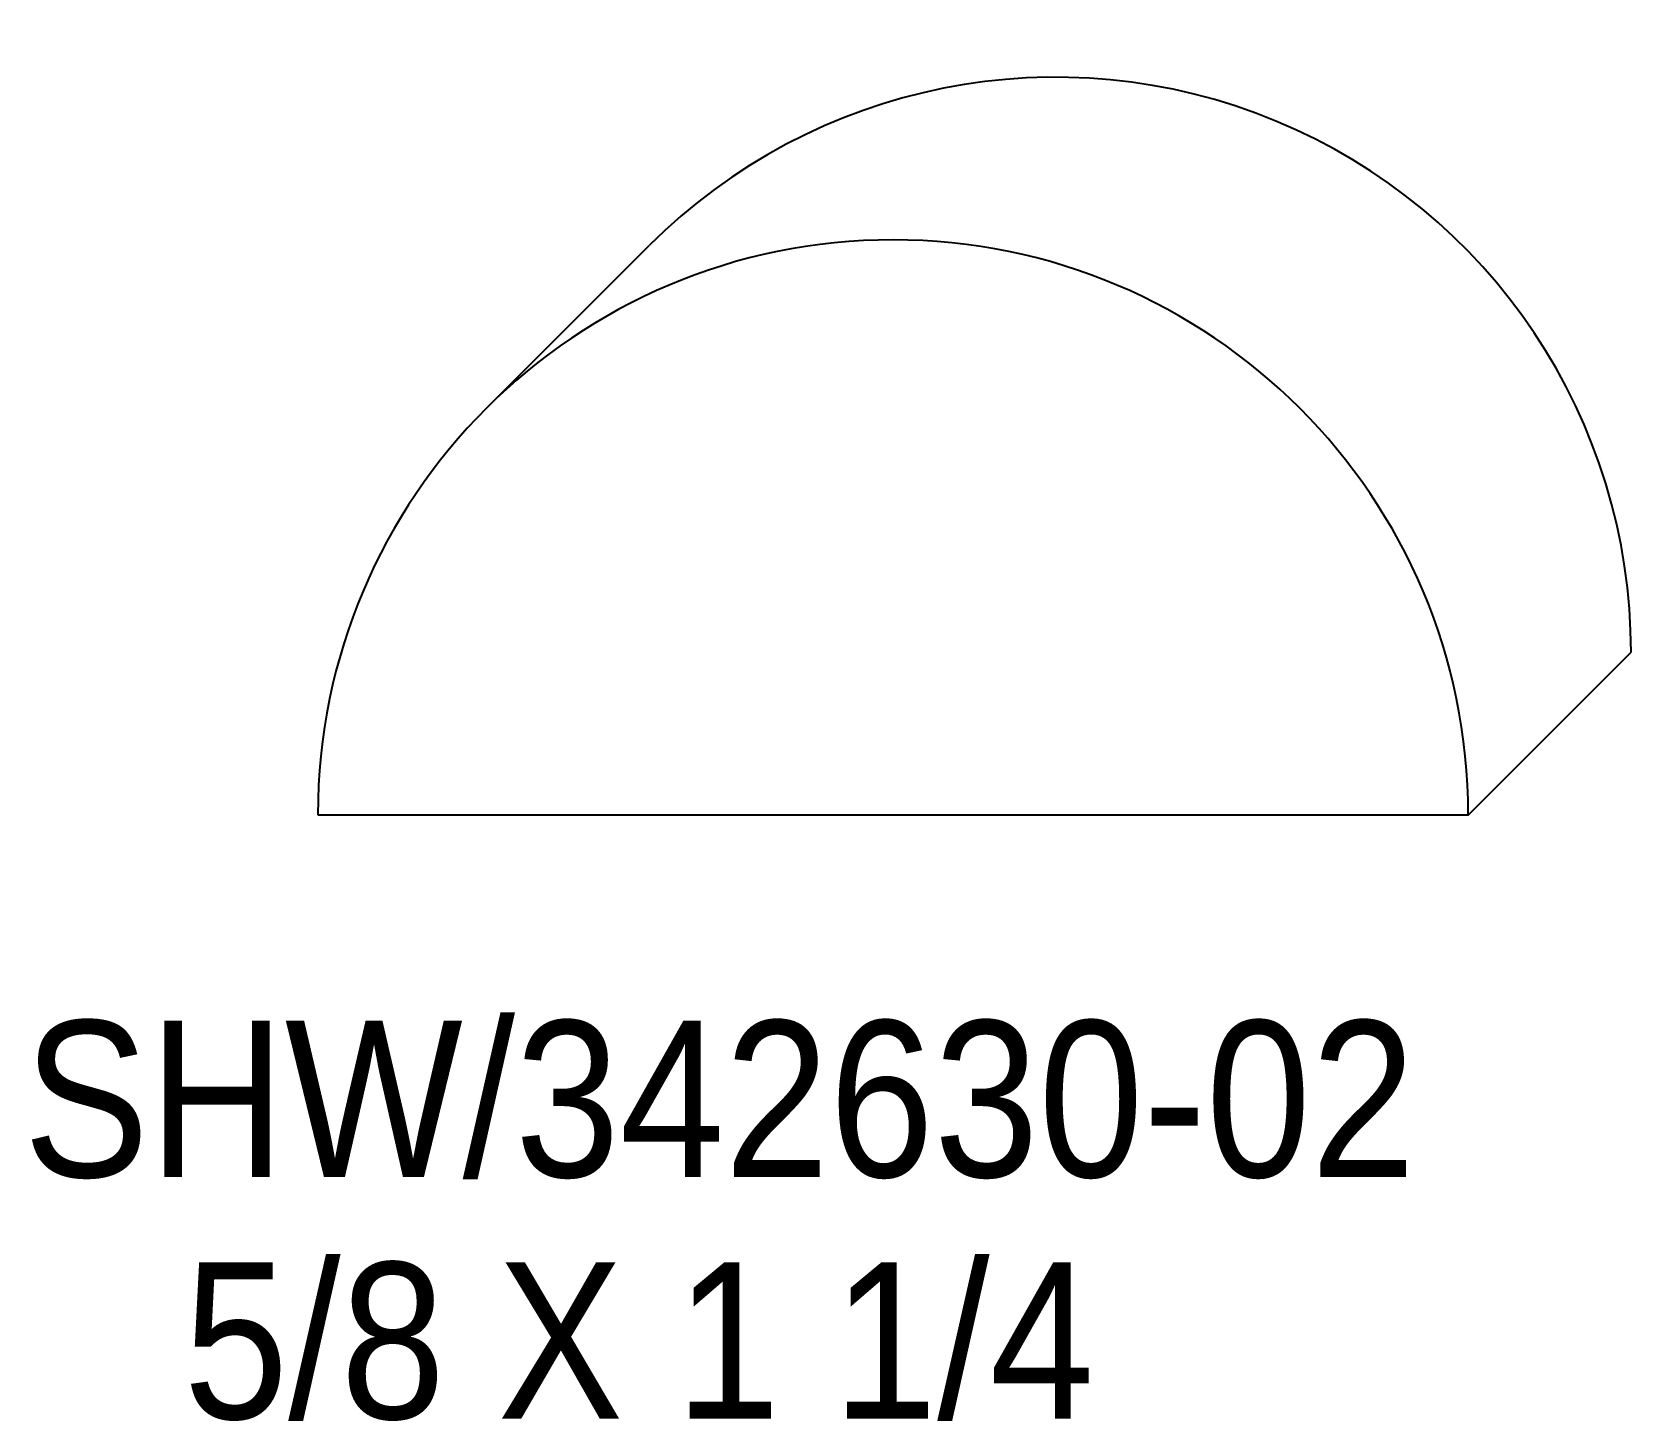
# Model space of a CAD drawing. Extents: x 84.31 to 86.05, y 155.01 to 156.52.
import ezdxf

# ---------------------------------------------------------------- set-up
doc = ezdxf.new("R2010")
doc.units = 0
doc.header["$LTSCALE"] = 5
doc.layers.add('PROFILE', color=7, linetype='CONTINUOUS')
doc.styles.add('TXT', font='TXT', dxfattribs={"height": 3.5})

msp = doc.modelspace()

# ---------------------------------------------------------------- linework, layer by layer
at = {"layer": 'PROFILE', "color": 1, "linetype": 'CONTINUOUS'}
for p, q in [((84.8029, 156.1106), (84.9796, 156.2873)), ((85.8696, 155.6688), (86.0463, 155.8455)), ((84.6199, 155.6688), (85.8696, 155.6688))]:
    msp.add_line(p, q, dxfattribs=at)
for centre, end_param in [((85.4215, 155.8455), 0.785398), ((85.2447, 155.6688), 1.570796)]:
    msp.add_ellipse(centre, major_axis=(0, 0.6248), ratio=1, start_param=-1.570796, end_param=end_param, dxfattribs=at)

# ---------------------------------------------------------------- texts
at = {"layer": 'PROFILE', "color": 1, "linetype": 'CONTINUOUS', "style": 'TXT', "width": 0.9}
for s, p in [('SHW/342630-02', (84.3, 155.2752)), ('5/8 X 1 1/4', (84.4739, 155.0125))]:
    msp.add_text(s, height=0.169956, dxfattribs=at).set_placement(p)

doc.saveas('drawing.dxf')
